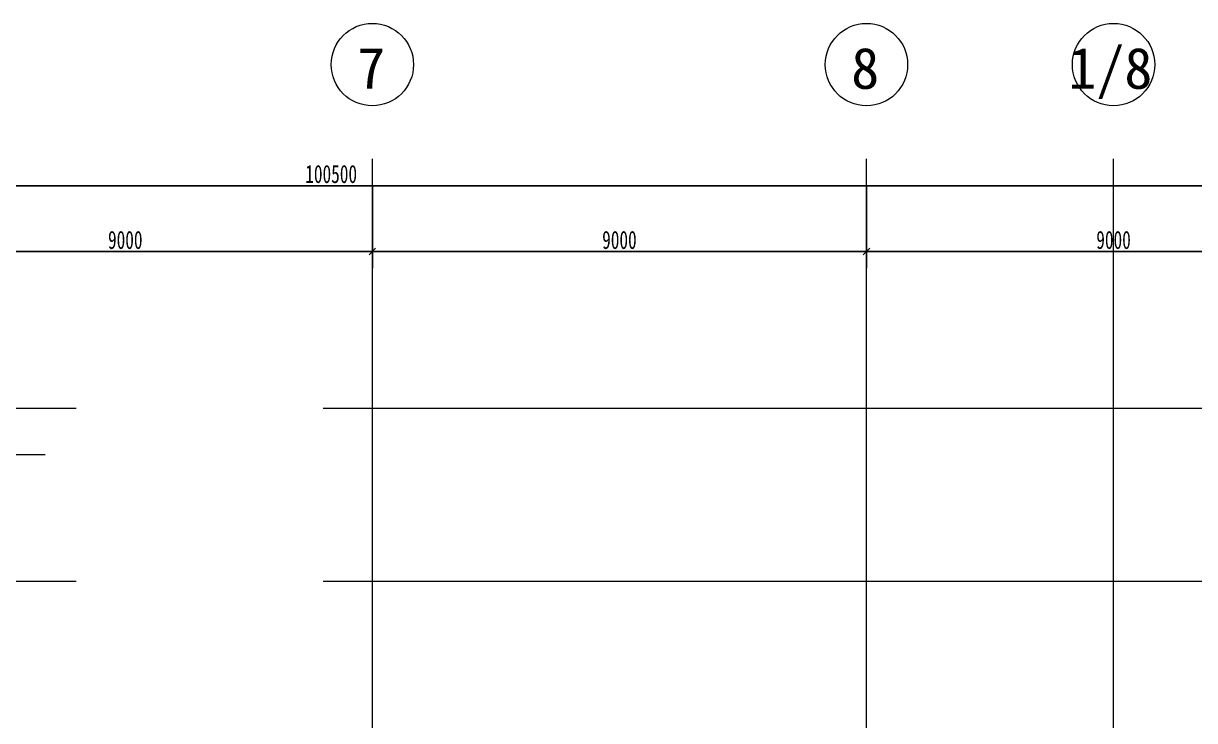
# Model space of a CAD drawing. Header units: millimetres. Extents: x 124696 to 347024, y 412631 to 564609.
# Drawn here: x 183817 to 205148, y 551914 to 564609 of the extents above; entities that cross this region are included whole.
import ezdxf

# ---------------------------------------------------------------- set-up
doc = ezdxf.new("R2010")
doc.units = ezdxf.units.MM
doc.header["$LTSCALE"] = 1500
doc.header["$MEASUREMENT"] = 0
doc.linetypes.add('二层平面图$0$轴网线_12_3_3_3 mm', pattern=[21, 12, -3, 3, -3])
doc.layers.add('0-建筑底图', color=7, linetype='Continuous')
for name, color, linetype, lineweight in [('二层平面图$0$A-ANNO-AXIS-TEXT', 7, 'Continuous', 15), ('二层平面图$0$ANNO-DIMS', 3, 'Continuous', 15), ('二层平面图$0$ANNO-DOTE-1', 10, '二层平面图$0$轴网线_12_3_3_3 mm', 15), ('二层平面图$0$ANNO-TEXT', 7, 'Continuous', 15)]:
    doc.layers.add(name, color=color, linetype=linetype, lineweight=lineweight)
doc.styles.add('二层平面图$0$黑体_3', font='simhei.ttf', dxfattribs={"height": 750})
doc.styles.add('二层平面图$0$黑体_5', font='simhei.ttf', dxfattribs={"width": 0.7, "height": 330})
doc.dimstyles.new('二层平面图$0$直线_2_2mm_黑体_引线_文字在上', dxfattribs={"dimscale": 304.8, "dimtxt": 412.811453, "dimasz": 0.393701, "dimexe": 0.984252, "dimexo": 0.0625, "dimgap": 0.147638, "dimtad": 1, "dimdec": 0, "dimzin": 0, "dimdsep": 46, "dimtxsty": '二层平面图$0$黑体_5', "dimblk1": '二层平面图$0$_Oblique', "dimblk2": '二层平面图$0$_Oblique', "dimsah": 1, "dimcen": 0.09, "dimazin": 0, "dimtfac": 1, "dimtdec": 4, "dimtix": 1, "dimtmove": 0, "dimatfit": 3, "dimfxl": 3.937008, "dimfxlon": 1, "dimtvp": 1, "dimtolj": 1, "dimtzin": 0, "dimarcsym": 2})

# ---------------------------------------------------------------- blocks, each defined once
blk = doc.blocks.new('二层平面图$0$轴网 - 10mm圆_主轴号-315064-104-2F')
at = {"layer": '二层平面图$0$A-ANNO-AXIS-TEXT'}
blk.add_circle((0, 0), 5, dxfattribs=at)
blk = doc.blocks.new('二层平面图$0$_Oblique')
at = {"color": 0, "linetype": 'ByBlock', "lineweight": -2}
blk.add_line((-0.5, -0.5), (0.5, 0.5), dxfattribs=at)
blk = doc.blocks.new('*D2254')
at = {"layer": '二层平面图$0$ANNO-DIMS', "color": 0, "lineweight": -2, "transparency": 16777216}
for p, q in [((36000, 105282), (36000, 103802)), ((45000, 105282), (45000, 103802)), ((36000, 104102), (45000, 104102))]:
    blk.add_line(p, q, dxfattribs=at)
at = {"layer": '二层平面图$0$ANNO-DIMS', "color": 0, "lineweight": -2, "transparency": 16777216, "xscale": 120, "yscale": 120, "zscale": 120, "rotation": 180}
blk.add_blockref('二层平面图$0$_Oblique', (36000, 104102), dxfattribs=at)
at = {"layer": '二层平面图$0$ANNO-DIMS', "color": 0, "lineweight": -2, "transparency": 16777216, "xscale": 120, "yscale": 120, "zscale": 120}
blk.add_blockref('二层平面图$0$_Oblique', (45000, 104102), dxfattribs=at)
at = {"layer": '二层平面图$0$ANNO-DIMS', "color": 0, "transparency": 16777216, "insert": (40500, 104313), "char_height": 330, "width": 806.42, "attachment_point": 5, "style": '二层平面图$0$黑体_5'}
blk.add_mtext('\\A1;9000', dxfattribs=at)
blk = doc.blocks.new('*D2255')
at = {"layer": '二层平面图$0$ANNO-DIMS', "color": 0, "lineweight": -2, "transparency": 16777216}
for p, q in [((45000, 105282), (45000, 103802)), ((54000, 105282), (54000, 103802)), ((45000, 104102), (54000, 104102))]:
    blk.add_line(p, q, dxfattribs=at)
at = {"layer": '二层平面图$0$ANNO-DIMS', "color": 0, "lineweight": -2, "transparency": 16777216, "xscale": 120, "yscale": 120, "zscale": 120, "rotation": 180}
blk.add_blockref('二层平面图$0$_Oblique', (45000, 104102), dxfattribs=at)
at = {"layer": '二层平面图$0$ANNO-DIMS', "color": 0, "lineweight": -2, "transparency": 16777216, "xscale": 120, "yscale": 120, "zscale": 120}
blk.add_blockref('二层平面图$0$_Oblique', (54000, 104102), dxfattribs=at)
at = {"layer": '二层平面图$0$ANNO-DIMS', "color": 0, "transparency": 16777216, "insert": (49500, 104313), "char_height": 330, "width": 806.42, "attachment_point": 5, "style": '二层平面图$0$黑体_5'}
blk.add_mtext('\\A1;9000', dxfattribs=at)
blk = doc.blocks.new('*D2256')
at = {"layer": '二层平面图$0$ANNO-DIMS', "color": 0, "lineweight": -2, "transparency": 16777216}
for p, q in [((54000, 105282), (54000, 103802)), ((63000, 105282), (63000, 103802)), ((54000, 104102), (63000, 104102))]:
    blk.add_line(p, q, dxfattribs=at)
at = {"layer": '二层平面图$0$ANNO-DIMS', "color": 0, "lineweight": -2, "transparency": 16777216, "xscale": 120, "yscale": 120, "zscale": 120, "rotation": 180}
blk.add_blockref('二层平面图$0$_Oblique', (54000, 104102), dxfattribs=at)
at = {"layer": '二层平面图$0$ANNO-DIMS', "color": 0, "lineweight": -2, "transparency": 16777216, "xscale": 120, "yscale": 120, "zscale": 120}
blk.add_blockref('二层平面图$0$_Oblique', (63000, 104102), dxfattribs=at)
at = {"layer": '二层平面图$0$ANNO-DIMS', "color": 0, "transparency": 16777216, "insert": (58500, 104313), "char_height": 330, "width": 806.42, "attachment_point": 5, "style": '二层平面图$0$黑体_5'}
blk.add_mtext('\\A1;9000', dxfattribs=at)
blk = doc.blocks.new('*D2276')
at = {"layer": '二层平面图$0$ANNO-DIMS', "color": 0, "lineweight": -2, "transparency": 16777216}
for p, q in [((-6000, 106482), (-6000, 105002)), ((94500, 106482), (94500, 105002)), ((-6000, 105302), (94500, 105302))]:
    blk.add_line(p, q, dxfattribs=at)
at = {"layer": '二层平面图$0$ANNO-DIMS', "color": 0, "lineweight": -2, "transparency": 16777216, "xscale": 120, "yscale": 120, "zscale": 120, "rotation": 180}
blk.add_blockref('二层平面图$0$_Oblique', (-6000, 105302), dxfattribs=at)
at = {"layer": '二层平面图$0$ANNO-DIMS', "color": 0, "lineweight": -2, "transparency": 16777216, "xscale": 120, "yscale": 120, "zscale": 120}
blk.add_blockref('二层平面图$0$_Oblique', (94500, 105302), dxfattribs=at)
at = {"layer": '二层平面图$0$ANNO-DIMS', "color": 0, "transparency": 16777216, "insert": (44250, 105513), "char_height": 330, "width": 1209.63, "attachment_point": 5, "style": '二层平面图$0$黑体_5'}
blk.add_mtext('\\A1;100500', dxfattribs=at)
blk = doc.blocks.new('二层平面图$0$00_引注_规范_ - 00_引注_规范_-5758521-104-2F')
at = {"layer": '二层平面图$0$ANNO-TEXT'}
for p, q in [((0, 0), (8, 0)), ((8, 0), (13, 0))]:
    blk.add_line(p, q, dxfattribs=at)
blk = doc.blocks.new('二层平面图')
at = {"layer": '二层平面图$0$ANNO-DOTE-1', "color": 8}
for p, q in [((45000, -6710.3), (45000, 106757.2)), ((54000, -6710.3), (54000, 106757.2)), ((58500, -6710.3), (58500, 106757.2)), ((-18896.2, 101250), (101078.3, 101250)), ((-18896.2, 98100), (101078.3, 98100))]:
    blk.add_line(p, q, dxfattribs=at)
at = {"layer": '二层平面图$0$A-ANNO-AXIS-TEXT', "color": 8, "xscale": 149.9999999999999, "yscale": 149.9999999999999, "zscale": 149.9999999999999}
for p in [(45000, 107507.2), (54000, 107507.2), (58500, 107507.2)]:
    blk.add_blockref('二层平面图$0$轴网 - 10mm圆_主轴号-315064-104-2F', p, dxfattribs=at)
at = {"layer": '二层平面图$0$ANNO-TEXT', "color": 8, "xscale": 150, "yscale": 150, "zscale": 150}
blk.add_blockref('二层平面图$0$00_引注_规范_ - 00_引注_规范_-5758521-104-2F', (37091.5, 100406.5), dxfattribs=at)
at = {"layer": '二层平面图$0$A-ANNO-AXIS-TEXT', "color": 8, "char_height": 750, "attachment_point": 1, "style": '二层平面图$0$黑体_3'}
for s, insert, width in [('\\f黑体|b0|i0|c134|p49|;7', (44722, 107816.4), 661.392), ('\\f黑体|b0|i0|c134|p49|;8', (53722, 107816.4), 661.392), ('1/8', (57676.7, 107816.4), 1984.177)]:
    blk.add_mtext(s, dxfattribs=dict(at, insert=insert, width=width))
at = {"layer": '二层平面图$0$ANNO-DIMS', "color": 8}
for base, p1, p2, override, picture, middle in [((94500, 105301.5), (-6000, 106501.5), (94500, 106501.5), {"dimpost": '<>', "dimfxl": 100500}, '*D2276', (44250, 105513.4)), ((45000, 104101.5), (36000, 105301.5), (45000, 105301.5), {"dimpost": '<>', "dimfxl": 9000}, '*D2254', (40500, 104313.4)), ((54000, 104101.5), (45000, 105301.5), (54000, 105301.5), {"dimpost": '<>', "dimfxl": 9000}, '*D2255', (49500, 104313.4)), ((63000, 104101.5), (54000, 105301.5), (63000, 105301.5), {"dimpost": '<>', "dimfxl": 9000}, '*D2256', (58500, 104313.4))]:
    dim = blk.add_linear_dim(base=base, p1=p1, p2=p2, dimstyle='二层平面图$0$直线_2_2mm_黑体_引线_文字在上', override=override, dxfattribs=at)
    dim.commit()
    dim.dimension.update_dxf_attribs({"geometry": picture, "text_midpoint": middle})

msp = doc.modelspace()

# ---------------------------------------------------------------- block references
at = {"layer": '0-建筑底图'}
msp.add_blockref('二层平面图', (145172, 456352), dxfattribs=at)

doc.saveas('drawing.dxf')
